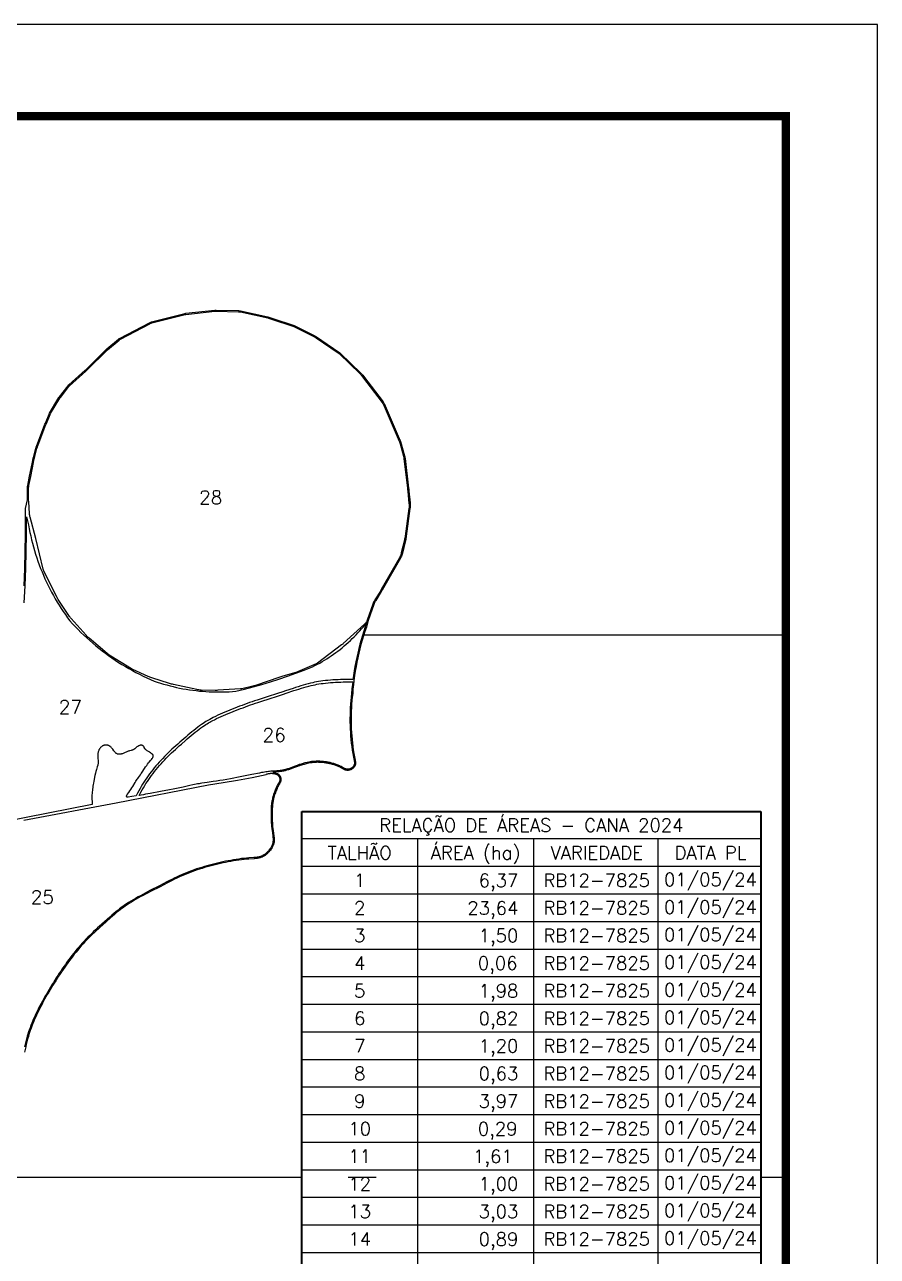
# Model space of a CAD drawing. Header units: metres. Extents: x 731436 to 734980, y 7842414 to 7847426.
# Drawn here: x 733408 to 734980, y 7845154 to 7847426 of the extents above; entities that cross this region are included whole.
import ezdxf
from ezdxf.enums import TextEntityAlignment as Align

# ---------------------------------------------------------------- set-up
doc = ezdxf.new("R2010")
doc.units = ezdxf.units.M
doc.header["$LTSCALE"] = 0.6
doc.linetypes.add('LIN0', pattern=[0])
for name, color, linetype in [('0114001293', 1, 'Continuous'), ('0114001293025', 5, 'Continuous'), ('0114001293026', 5, 'Continuous'), ('0114001293027', 5, 'Continuous'), ('0114001293028', 5, 'Continuous'), ('MALHA', 8, 'Continuous'), ('MARGEM', 5, 'Continuous'), ('QUADRO_DE_AREAS_CANA_2024', 7, 'Continuous'), ('TEXTO', 7, 'Continuous')]:
    doc.layers.add(name, color=color, linetype=linetype)
doc.styles.add('Simplex', font='simplex.shx')

msp = doc.modelspace()

# ---------------------------------------------------------------- linework, layer by layer
at = {"layer": '0114001293'}
msp.add_lwpolyline([(733406.8, 7846390.9), (733408.1, 7846422.6), (733408.9, 7846454.3), (733409.4, 7846486.1), (733409.3, 7846533.5), (733413.3, 7846549.2), (733413.3, 7846551.2), (733413.2, 7846553.2), (733413.1, 7846568.6), (733413.2, 7846570.5), (733413.2, 7846572.4), (733413.5, 7846574.3), (733413.8, 7846575.9), (733417.1, 7846592.7, -0.000018), (733417.1, 7846592.7), (733422.2, 7846618.7), (733423, 7846622.3), (733423.6, 7846625.4), (733424, 7846626.9), (733424.7, 7846629.5), (733428.7, 7846644.7), (733429.1, 7846646), (733429.5, 7846647.2), (733429.9, 7846648.5), (733430.4, 7846649.8), (733445.4, 7846689.1), (733446.2, 7846690.9), (733453, 7846707.5), (733454, 7846709.4), (733471.3, 7846737.8), (733472.5, 7846739.5), (733488, 7846759.7), (733489.4, 7846761.2), (733519.6, 7846788.4), (733520.6, 7846789.4), (733559.6, 7846827.6), (733580.9, 7846845.7), (733582.2, 7846846.7), (733583.9, 7846847.6), (733638, 7846876), (733639.5, 7846876.7), (733640.7, 7846877.2), (733642.1, 7846877.6), (733703.3, 7846893.1), (733705.1, 7846893.4), (733758.7, 7846899.2), (733760.9, 7846899.3), (733802.3, 7846898.4), (733804.4, 7846898.2), (733806.1, 7846898), (733856.6, 7846886.7), (733858.3, 7846886.3), (733860, 7846885.9), (733861.7, 7846885.3), (733863.5, 7846884.7), (733904.8, 7846871), (733906.3, 7846870.4), (733907.7, 7846869.9), (733908.9, 7846869.3), (733941.8, 7846852.6), (733943.3, 7846851.8), (733944.8, 7846850.9), (733946.4, 7846849.9), (733987.3, 7846822), (733988.6, 7846821), (733989.7, 7846820), (734027.8, 7846783), (734029, 7846781.7), (734030.2, 7846780.4), (734031.4, 7846779), (734032.5, 7846777.4), (734068.8, 7846729.8), (734069.9, 7846728.3), (734070.8, 7846727), (734071.6, 7846725.7), (734072.2, 7846724.3), (734073, 7846722.6), (734098.6, 7846662.5), (734099.4, 7846660.6), (734100.2, 7846658.7), (734100.8, 7846656.8), (734101.4, 7846654.9), (734102, 7846652.9), (734108.4, 7846630.3), (734108.8, 7846628.8), (734109.1, 7846627.2), (734109.4, 7846625.7), (734116, 7846571), (734116.2, 7846569), (734116.6, 7846565.1), (734118.6, 7846543.5), (734118.8, 7846541.5), (734118.9, 7846539.5), (734118.8, 7846537.4), (734118.6, 7846535.3), (734118.4, 7846533.3), (734111.6, 7846482.2), (734111.3, 7846480.2), (734111, 7846478.2), (734110.6, 7846476.2), (734110.2, 7846474.3), (734104.5, 7846451.2), (734104, 7846449.2), (734103.4, 7846447.2), (734102.6, 7846445.2), (734101.6, 7846443.4), (734100.7, 7846441.6), (734067.3, 7846382.9), (734066.5, 7846381.4), (734065.6, 7846380), (734055.6, 7846363.8), (734054.6, 7846362.3), (734053.9, 7846360.9), (734053.2, 7846359.6), (734052.6, 7846358.1), (734051.9, 7846356.3), (734041.3, 7846326.5), (734038, 7846314.5), (734035.3, 7846306.6), (734032.8, 7846298.6), (734030.4, 7846290.6), (734028.1, 7846282.5), (734026, 7846274.4), (734024.1, 7846266.3), (734022.2, 7846258.1), (734020.6, 7846249.9), (734019, 7846241.7), (734017.6, 7846233.5), (734016.4, 7846225.2), (734015.1, 7846215.3), (734014.3, 7846208.6), (734013.4, 7846200.3), (734012.8, 7846191.9), (734012, 7846185.4), (734011.3, 7846178.9), (734010.8, 7846172.4), (734010.4, 7846165.9), (734010.1, 7846159.4), (734009.9, 7846152.9), (734009.8, 7846146.4), (734009.8, 7846139.9), (734009.9, 7846133.4), (734010.2, 7846126.9), (734010.5, 7846120.4), (734011, 7846113.9), (734011.6, 7846107.4), (734012.3, 7846101), (734013.1, 7846094.5), (734014, 7846088.1), (734015, 7846081.6), (734016.2, 7846075.2), (734017.4, 7846068.9), (734017.7, 7846067.5), (734017.9, 7846066.5), (734018.1, 7846065.7), (734018.1, 7846065.1), (734018.2, 7846064.4), (734018.2, 7846063.7), (734018.1, 7846062.9), (734018, 7846062), (734017.8, 7846061.2), (734017.6, 7846060.3), (734017.3, 7846059.5), (734016.9, 7846058.7), (734016.5, 7846057.9), (734016, 7846057.1), (734015.5, 7846056.3), (734014.9, 7846055.6), (734014.3, 7846054.9), (734013.5, 7846054.2), (734012.8, 7846053.6), (734012.1, 7846053.1), (734011.3, 7846052.6), (734010.5, 7846052.1), (734009.8, 7846051.7), (734009.2, 7846051.5), (734008.5, 7846051.2), (734007.9, 7846051), (734007.2, 7846050.8), (734006.5, 7846050.6), (734005.9, 7846050.5), (734005.2, 7846050.4), (734004.6, 7846050.3), (734003.9, 7846050.3), (734003.2, 7846050.3), (734002.6, 7846050.3), (734001.9, 7846050.4), (734001.2, 7846050.4), (734000.6, 7846050.6), (734000.1, 7846050.7), (733999.3, 7846050.9), (733998.6, 7846051.2), (733997.8, 7846051.5), (733996.9, 7846052), (733995.9, 7846052.5), (733994.4, 7846053.3), (733990.4, 7846055.6), (733989.7, 7846055.9), (733988.2, 7846056.6), (733986.6, 7846057.3), (733985.1, 7846057.9), (733983.5, 7846058.6), (733981.9, 7846059.2), (733980.4, 7846059.7), (733978.8, 7846060.3), (733977.2, 7846060.8), (733975.6, 7846061.2), (733974, 7846061.7), (733972.3, 7846062.1), (733970.7, 7846062.5), (733969.1, 7846062.9), (733967.4, 7846063.2), (733965.8, 7846063.5), (733964.1, 7846063.8), (733962.4, 7846064.1), (733960.8, 7846064.3), (733959.1, 7846064.5), (733957.4, 7846064.7), (733955.8, 7846064.8), (733954.1, 7846064.9), (733952.4, 7846065), (733950.7, 7846065), (733949.1, 7846065.1), (733947.4, 7846065.1), (733945.7, 7846065), (733944, 7846064.9), (733942.4, 7846064.9), (733940.7, 7846064.7), (733939, 7846064.6), (733937.3, 7846064.4), (733935, 7846064.1), (733929.2, 7846062.8), (733925.3, 7846061.9), (733923.4, 7846061.4), (733921.9, 7846061.1), (733920, 7846060.5), (733918.6, 7846060.1), (733916.3, 7846059.4), (733914.9, 7846058.9), (733913.5, 7846058.4), (733911.2, 7846057.5), (733905.5, 7846055.3), (733902.7, 7846054.2), (733899.3, 7846053), (733896.4, 7846052), (733894.5, 7846051.4), (733893, 7846051), (733891, 7846050.4), (733889.5, 7846050), (733888.1, 7846049.6), (733886.6, 7846049.2), (733885.1, 7846048.9), (733883.5, 7846048.6), (733881.5, 7846048.2), (733879.5, 7846047.9), (733877.5, 7846047.7), (733875.4, 7846047.4), (733873.4, 7846047.3), (733871.4, 7846047.1), (733865.8, 7846046.7), (733867.1, 7846046.6), (733868, 7846046.4), (733868.8, 7846046.2), (733869.7, 7846046), (733870.5, 7846045.8), (733871.8, 7846045.3), (733873.1, 7846044.8), (733874.1, 7846044.3), (733875, 7846043.8), (733875.6, 7846043.4), (733876.1, 7846043), (733876.6, 7846042.5), (733877, 7846042.1), (733877.5, 7846041.6), (733877.9, 7846041.1), (733878.3, 7846040.6), (733878.6, 7846040.1), (733878.9, 7846039.5), (733879.2, 7846038.9), (733879.5, 7846038.4), (733879.8, 7846037.8), (733880, 7846037.1), (733880.1, 7846036.5), (733880.3, 7846035.9), (733880.4, 7846035.3), (733880.5, 7846034.6), (733880.5, 7846033.8), (733880.5, 7846033.1), (733880.5, 7846032.5), (733880.4, 7846031.8), (733880.3, 7846031.2), (733880.2, 7846030.6), (733880, 7846030), (733879.8, 7846029.3), (733879.6, 7846028.8), (733879.4, 7846028.4), (733878.4, 7846026.5), (733877.4, 7846024.7), (733876.3, 7846022.7), (733875.4, 7846020.8), (733874.5, 7846019), (733873.6, 7846017), (733872.7, 7846015), (733871.8, 7846013), (733871.1, 7846011.1), (733870.3, 7846009.1), (733869.5, 7846007), (733868.8, 7846005), (733868.2, 7846002.9), (733867, 7845998.6), (733866.7, 7845997.1), (733866.1, 7845994.7), (733866.1, 7845994.3), (733865.5, 7845991.2), (733865.3, 7845990), (733865, 7845987.5), (733864.8, 7845984.7), (733864.8, 7845983.7), (733864.6, 7845978.7), (733864.5, 7845973.8), (733864.4, 7845968.8), (733864.4, 7845963.8), (733864.4, 7845961.4), (733864.6, 7845956.8), (733864.7, 7845954.4), (733865, 7845949.9), (733865.2, 7845947.5), (733865.7, 7845942.6), (733866.1, 7845939.6), (733866.7, 7845934.7), (733867.5, 7845929.8), (733867.7, 7845928.3), (733867.9, 7845926.7), (733868, 7845925.7), (733868, 7845924.7), (733868.1, 7845923.6), (733868.1, 7845922), (733868.1, 7845920.5), (733868.1, 7845919.9), (733867.9, 7845918.3), (733867.8, 7845917.2), (733867.6, 7845916.2), (733867.3, 7845915.1), (733867, 7845914.1), (733866.7, 7845913), (733866.3, 7845912), (733865.9, 7845911), (733865.2, 7845909.6), (733865, 7845909.1), (733864.2, 7845907.7), (733863.4, 7845906.3), (733862.6, 7845905), (733861.3, 7845903.3), (733860.1, 7845901.7), (733859.1, 7845900.5), (733858.7, 7845900.1), (733857.3, 7845898.6), (733856.1, 7845897.5), (733855, 7845896.4), (733853.8, 7845895.4), (733852.5, 7845894.4), (733851.3, 7845893.5), (733850.4, 7845892.9), (733849, 7845892.1), (733847.6, 7845891.3), (733847.1, 7845891.1), (733845.7, 7845890.4), (733844.7, 7845890), (733843.7, 7845889.6), (733842.2, 7845889.1), (733841.1, 7845888.8), (733839.6, 7845888.5), (733837.6, 7845888.1), (733837, 7845888), (733834.5, 7845887.6), (733831.9, 7845887.4), (733830.9, 7845887.3), (733821.3, 7845886.7), (733817.4, 7845886.4), (733813, 7845886), (733808, 7845885.4), (733803.1, 7845884.8), (733798.2, 7845884), (733793.3, 7845883.2), (733788.4, 7845882.4), (733783.5, 7845881.5), (733778.6, 7845880.5), (733773.8, 7845879.5), (733768.9, 7845878.5), (733764, 7845877.3), (733759.2, 7845876.2), (733754.3, 7845875), (733749.5, 7845873.7), (733744.7, 7845872.4), (733739.9, 7845871), (733735.2, 7845869.5), (733730.5, 7845868), (733725.8, 7845866.5), (733721, 7845864.8), (733716.3, 7845863.1), (733711.8, 7845861.4), (733707.1, 7845859.6), (733702.5, 7845857.7), (733698, 7845855.7), (733693.4, 7845853.7), (733688.9, 7845851.6), (733684.4, 7845849.4), (733680, 7845847.2), (733676.1, 7845845.2), (733671.1, 7845842.6), (733657.8, 7845835.7), (733639.9, 7845826.6), (733635.5, 7845824.3), (733631.1, 7845822), (733626.7, 7845819.7), (733622.3, 7845817.3), (733618, 7845814.9), (733613.6, 7845812.5), (733609.3, 7845810), (733605.1, 7845807.4), (733600.8, 7845804.8), (733597.1, 7845802.4), (733593.4, 7845799.9), (733590.2, 7845797.6), (733587.4, 7845795.6), (733584.2, 7845793.2), (733581.5, 7845791), (733577.6, 7845787.9), (733573.8, 7845784.7), (733570, 7845781.4), (733566.3, 7845778.1), (733551.4, 7845764.8), (733547.6, 7845761.5), (733543.9, 7845758.1), (733540.2, 7845754.8), (733536.6, 7845751.4), (733533, 7845747.9), (733529.4, 7845744.5), (733525.9, 7845740.9), (733522.5, 7845737.4), (733519.1, 7845733.8), (733515.7, 7845730.1), (733512.4, 7845726.4), (733509.1, 7845722.7), (733505.9, 7845718.9), (733502.8, 7845715.1), (733499.6, 7845711.2), (733496.6, 7845707.3), (733493.5, 7845703.3), (733490.6, 7845699.3), (733487.6, 7845695.3), (733484.7, 7845691.2), (733481.8, 7845687.1), (733479, 7845683), (733476.2, 7845678.9), (733473.4, 7845674.8), (733470.7, 7845670.6), (733468, 7845666.4), (733465.3, 7845662.2), (733462.6, 7845658), (733460, 7845653.8), (733457.4, 7845649.5), (733454.8, 7845645.3), (733452.3, 7845641), (733449.7, 7845636.7), (733447.3, 7845632.4), (733444.8, 7845628), (733442.4, 7845623.7), (733440.1, 7845619.3), (733437.7, 7845614.9), (733435.5, 7845610.4), (733433.3, 7845606), (733431.1, 7845601.5), (733429, 7845597), (733426.9, 7845592.5), (733424.9, 7845587.9), (733423, 7845583.3), (733421.2, 7845578.7), (733419.8, 7845574.9), (733418.2, 7845570.3), (733417.1, 7845567), (733415.8, 7845562.8), (733414.8, 7845559.5), (733413.4, 7845554.6), (733412.2, 7845549.8), (733411, 7845545), (733409.9, 7845540.1), (733408.8, 7845535.3), (733407.8, 7845530.4)], format="xyb", dxfattribs=at)
at = {"layer": '0114001293025'}
msp.add_lwpolyline([(733406.4, 7845958.6), (733577, 7845990.1), (733747.1, 7846023.4), (733774, 7846027.7), (733800.7, 7846032.3), (733827.2, 7846037.4), (733853.4, 7846042.9), (733854.1, 7846043.2), (733855.2, 7846043.6), (733856.3, 7846043.9), (733857.5, 7846044.2), (733858.7, 7846044.5), (733859.5, 7846044.6), (733860.7, 7846044.8), (733861.5, 7846044.9), (733862.3, 7846044.9), (733863.2, 7846044.9), (733864, 7846044.9), (733864.8, 7846044.8), (733865.6, 7846044.8), (733866.8, 7846044.6), (733867.6, 7846044.4), (733868.4, 7846044.3), (733869.2, 7846044.1), (733869.9, 7846043.9), (733871.1, 7846043.5), (733872.3, 7846043), (733873.1, 7846042.6), (733873.9, 7846042.1), (733874.4, 7846041.8), (733874.8, 7846041.4), (733875.2, 7846041.1), (733875.6, 7846040.7), (733876, 7846040.3), (733876.3, 7846039.9), (733876.6, 7846039.4), (733876.9, 7846039), (733877.2, 7846038.5), (733877.5, 7846038.1), (733877.7, 7846037.6), (733877.9, 7846037.1), (733878.1, 7846036.6), (733878.2, 7846036), (733878.3, 7846035.5), (733878.4, 7846035), (733878.5, 7846034.5), (733878.5, 7846033.7), (733878.5, 7846033.2), (733878.5, 7846032.6), (733878.4, 7846032.1), (733878.4, 7846031.6), (733878.2, 7846031), (733878.1, 7846030.5), (733877.9, 7846030), (733877.8, 7846029.6), (733877.6, 7846029.3), (733876.6, 7846027.5), (733875.6, 7846025.7), (733874.5, 7846023.7), (733873.6, 7846021.7), (733872.6, 7846019.8), (733871.7, 7846017.8), (733870.8, 7846015.8), (733870, 7846013.8), (733869.2, 7846011.8), (733868.4, 7846009.8), (733867.7, 7846007.6), (733866.9, 7846005.6), (733866.3, 7846003.4), (733865.1, 7845999.1), (733864.7, 7845997.6), (733864.2, 7845995.1), (733863.9, 7845993.5), (733863.9, 7845993.5), (733863.9, 7845993.5), (733863.7, 7845992.7), (733863.3, 7845990.3), (733863.1, 7845987.7), (733862.8, 7845984.8), (733862.8, 7845983.7), (733862.6, 7845978.8), (733862.5, 7845973.8), (733862.4, 7845968.8), (733862.4, 7845963.8), (733862.4, 7845961.3), (733862.6, 7845956.7), (733862.7, 7845954.3), (733863, 7845949.8), (733863.2, 7845947.3), (733863.7, 7845942.4), (733864.1, 7845939.3), (733864.8, 7845934.4), (733865.5, 7845929.5), (733865.7, 7845928), (733865.9, 7845926.5), (733866, 7845925.5), (733866, 7845924.5), (733866.1, 7845923.5), (733866.1, 7845922), (733866.1, 7845920.5), (733866.1, 7845920), (733865.9, 7845918.5), (733865.8, 7845917.6), (733865.6, 7845916.6), (733865.4, 7845915.6), (733865.1, 7845914.6), (733864.8, 7845913.7), (733864.5, 7845912.7), (733864.1, 7845911.8), (733863.4, 7845910.5), (733863.2, 7845910), (733862.5, 7845908.7), (733861.7, 7845907.4), (733860.9, 7845906.2), (733859.7, 7845904.5), (733858.5, 7845903), (733857.5, 7845901.8), (733857.2, 7845901.4), (733855.8, 7845900), (733854.8, 7845898.9), (733853.7, 7845897.9), (733852.5, 7845896.9), (733851.3, 7845896), (733850.1, 7845895.2), (733849.3, 7845894.6), (733848, 7845893.8), (733846.7, 7845893.1), (733846.3, 7845892.9), (733844.9, 7845892.2), (733844, 7845891.8), (733843, 7845891.5), (733841.6, 7845891), (733840.6, 7845890.8), (733839.2, 7845890.4), (733837.2, 7845890), (733836.7, 7845889.9), (733834.2, 7845889.6), (733831.8, 7845889.4), (733830.8, 7845889.3), (733821.2, 7845888.7), (733817.2, 7845888.4), (733812.8, 7845888), (733807.8, 7845887.4), (733802.8, 7845886.7), (733797.9, 7845886), (733793, 7845885.2), (733788.1, 7845884.3), (733783.1, 7845883.4), (733778.2, 7845882.5), (733773.3, 7845881.5), (733768.5, 7845880.4), (733763.5, 7845879.3), (733758.7, 7845878.1), (733753.8, 7845876.9), (733749, 7845875.6), (733744.2, 7845874.3), (733739.4, 7845872.9), (733734.6, 7845871.4), (733729.9, 7845869.9), (733725.1, 7845868.4), (733720.3, 7845866.7), (733715.6, 7845865), (733711, 7845863.3), (733706.4, 7845861.4), (733701.8, 7845859.5), (733697.2, 7845857.5), (733692.6, 7845855.5), (733688.1, 7845853.4), (733683.6, 7845851.2), (733679.1, 7845848.9), (733675.2, 7845847), (733670.2, 7845844.4), (733656.8, 7845837.5), (733639, 7845828.4), (733634.6, 7845826.1), (733630.2, 7845823.8), (733625.7, 7845821.4), (733621.3, 7845819.1), (733617, 7845816.7), (733612.6, 7845814.2), (733608.3, 7845811.7), (733604, 7845809.1), (733599.7, 7845806.4), (733596, 7845804), (733592.3, 7845801.5), (733589, 7845799.2), (733586.2, 7845797.2), (733583, 7845794.8), (733580.2, 7845792.6), (733576.4, 7845789.4), (733572.5, 7845786.2), (733568.7, 7845782.9), (733565, 7845779.6), (733550, 7845766.3), (733546.3, 7845763), (733542.6, 7845759.6), (733538.9, 7845756.2), (733535.2, 7845752.8), (733531.6, 7845749.4), (733528, 7845745.9), (733524.5, 7845742.3), (733521.1, 7845738.8), (733517.6, 7845735.2), (733514.2, 7845731.5), (733510.9, 7845727.8), (733507.6, 7845724), (733504.4, 7845720.2), (733501.2, 7845716.3), (733498.1, 7845712.4), (733495, 7845708.5), (733491.9, 7845704.5), (733489, 7845700.5), (733486, 7845696.5), (733483.1, 7845692.4), (733480.2, 7845688.3), (733477.4, 7845684.2), (733474.6, 7845680.1), (733471.8, 7845675.9), (733469, 7845671.7), (733466.3, 7845667.5), (733463.6, 7845663.3), (733460.9, 7845659.1), (733458.3, 7845654.8), (733455.7, 7845650.6), (733453.1, 7845646.3), (733450.5, 7845642), (733448, 7845637.7), (733445.5, 7845633.4), (733443.1, 7845629), (733440.7, 7845624.6), (733438.3, 7845620.2), (733436, 7845615.8), (733433.7, 7845611.4), (733431.5, 7845606.9), (733429.3, 7845602.3), (733427.2, 7845597.9), (733425.1, 7845593.3), (733423.1, 7845588.6), (733421.2, 7845584), (733419.4, 7845579.4), (733417.9, 7845575.6), (733416.3, 7845571), (733415.2, 7845567.7), (733413.8, 7845563.4), (733412.9, 7845560), (733411.5, 7845555.1), (733410.3, 7845550.3), (733409.1, 7845545.4), (733408, 7845540.6)], dxfattribs=at)
at = {"layer": '0114001293026'}
msp.add_lwpolyline([(734012.8, 7846213.3), (734012.3, 7846208.8), (734011.5, 7846200.4), (734010.8, 7846192.1), (734010, 7846185.6), (734009.3, 7846179.1), (734008.8, 7846172.5), (734008.4, 7846166), (734008.1, 7846159.5), (734007.9, 7846153), (734007.8, 7846146.4), (734007.8, 7846139.9), (734007.9, 7846133.3), (734008.2, 7846126.8), (734008.5, 7846120.3), (734009, 7846113.7), (734009.6, 7846107.2), (734010.3, 7846100.7), (734011.1, 7846094.2), (734012, 7846087.8), (734013.1, 7846081.3), (734014.2, 7846074.9), (734015.5, 7846068.4), (734015.8, 7846067.1), (734016, 7846066.1), (734016.1, 7846065.5), (734016.1, 7846064.9), (734016.2, 7846064.3), (734016.2, 7846063.8), (734016.1, 7846063.1), (734016, 7846062.3), (734015.9, 7846061.7), (734015.7, 7846060.9), (734015.5, 7846060.3), (734015.1, 7846059.6), (734014.8, 7846058.9), (734014.3, 7846058.2), (734013.9, 7846057.5), (734013.4, 7846056.9), (734012.9, 7846056.3), (734012.2, 7846055.7), (734011.6, 7846055.2), (734011, 7846054.7), (734010.3, 7846054.3), (734009.5, 7846053.9), (734008.9, 7846053.5), (734008.4, 7846053.3), (734007.9, 7846053.1), (734007.3, 7846052.9), (734006.6, 7846052.7), (734006.1, 7846052.6), (734005.5, 7846052.5), (734005, 7846052.4), (734004.4, 7846052.3), (734003.8, 7846052.3), (734003.3, 7846052.3), (734002.7, 7846052.3), (734002.1, 7846052.3), (734001.6, 7846052.4), (734001, 7846052.5), (734000.6, 7846052.6), (733999.9, 7846052.8), (733999.3, 7846053), (733998.6, 7846053.4), (733997.8, 7846053.7), (733996.9, 7846054.2), (733995.4, 7846055), (733991.3, 7846057.4), (733990.5, 7846057.7), (733989, 7846058.4), (733987.4, 7846059.1), (733985.8, 7846059.8), (733984.2, 7846060.4), (733982.6, 7846061), (733981, 7846061.6), (733979.4, 7846062.2), (733977.8, 7846062.7), (733976.1, 7846063.2), (733974.5, 7846063.6), (733972.8, 7846064.1), (733971.2, 7846064.5), (733969.5, 7846064.8), (733967.8, 7846065.2), (733966.1, 7846065.5), (733964.4, 7846065.8), (733962.7, 7846066.1), (733961, 7846066.3), (733959.3, 7846066.5), (733957.6, 7846066.7), (733955.9, 7846066.8), (733954.2, 7846066.9), (733952.5, 7846067), (733950.8, 7846067), (733949.1, 7846067.1), (733947.4, 7846067.1), (733945.6, 7846067), (733943.9, 7846066.9), (733942.2, 7846066.8), (733940.5, 7846066.7), (733938.8, 7846066.6), (733937.1, 7846066.4), (733934.6, 7846066), (733928.7, 7846064.8), (733924.8, 7846063.9), (733922.9, 7846063.4), (733921.4, 7846063), (733919.5, 7846062.5), (733918, 7846062), (733915.6, 7846061.3), (733914.2, 7846060.8), (733912.8, 7846060.3), (733910.4, 7846059.4), (733904.8, 7846057.2), (733902, 7846056.1), (733898.7, 7846054.9), (733895.8, 7846053.9), (733893.9, 7846053.3), (733892.4, 7846052.9), (733890.5, 7846052.3), (733889, 7846051.9), (733887.6, 7846051.5), (733886.1, 7846051.2), (733884.6, 7846050.9), (733883.2, 7846050.6), (733881.2, 7846050.2), (733879.2, 7846049.9), (733877.2, 7846049.7), (733875.2, 7846049.4), (733873.2, 7846049.3), (733871.2, 7846049.1), (733862.2, 7846048.5), (733859.7, 7846048.3), (733857.7, 7846048.1), (733855.2, 7846047.8), (733852.7, 7846047.4), (733850.2, 7846047), (733847.7, 7846046.6), (733844.8, 7846046.1), (733841.3, 7846045.4), (733827, 7846042.6), (733805.3, 7846038.4), (733787.5, 7846034.9), (733780.6, 7846033.6), (733774.2, 7846032.4), (733767.8, 7846031.3), (733761.8, 7846030.4), (733755.8, 7846029.5), (733744.4, 7846028), (733739.4, 7846027.3), (733734.4, 7846026.6), (733731.9, 7846026.1), (733729.5, 7846025.7), (733727, 7846025.2), (733724.1, 7846024.6), (733721.1, 7846024), (733718.2, 7846023.4), (733712.8, 7846022.2), (733700, 7846019.2), (733694.1, 7846017.9), (733688.2, 7846016.7), (733681.8, 7846015.5), (733674.9, 7846014.2), (733658.6, 7846011.2), (733639.3, 7846007.6), (733634.9, 7846006.8), (733630.9, 7846006.1), (733626.9, 7846005.4), (733623, 7846004.8), (733619.1, 7846004.2), (733620.2, 7846006.2), (733622.4, 7846010.3), (733624.6, 7846014.3), (733626.9, 7846018.3), (733629.3, 7846022.2), (733631.7, 7846026.1), (733634.2, 7846029.9), (733636.7, 7846033.7), (733639.3, 7846037.4), (733642, 7846041.1), (733644.8, 7846044.8), (733647.6, 7846048.4), (733650.5, 7846052), (733653.5, 7846055.5), (733656.5, 7846059), (733659.5, 7846062.5), (733662.7, 7846065.9), (733665.8, 7846069.3), (733669.1, 7846072.7), (733672.3, 7846076), (733675.7, 7846079.3), (733679, 7846082.5), (733682.5, 7846085.8), (733686, 7846089), (733689.6, 7846092.3), (733693.2, 7846095.5), (733696.9, 7846098.7), (733704.3, 7846105.2), (733707.9, 7846108.4), (733711.6, 7846111.6), (733715.2, 7846114.6), (733718.9, 7846117.7), (733722.5, 7846120.6), (733726.2, 7846123.5), (733729.9, 7846126.3), (733733.1, 7846128.7), (733736.4, 7846131), (733739.4, 7846133), (733741.9, 7846134.7), (733744.5, 7846136.3), (733746.7, 7846137.7), (733749.3, 7846139.2), (733751.5, 7846140.4), (733754.7, 7846142.1), (733757.8, 7846143.7), (733761.9, 7846145.7), (733766.1, 7846147.7), (733770.3, 7846149.6), (733774.7, 7846151.5), (733779.1, 7846153.4), (733783.5, 7846155.3), (733788, 7846157.1), (733792.5, 7846159), (733797, 7846160.7), (733801.5, 7846162.5), (733806, 7846164.2), (733810.6, 7846165.9), (733815.1, 7846167.6), (733819.7, 7846169.3), (733824.3, 7846170.9), (733828.9, 7846172.5), (733833.5, 7846174.1), (733838.1, 7846175.7), (733847.4, 7846178.8), (733856.8, 7846181.8), (733875.8, 7846187.9), (733885.4, 7846191), (733890.2, 7846192.6), (733904.5, 7846197.3), (733909.1, 7846198.8), (733913.7, 7846200.3), (733918.3, 7846201.7), (733922.8, 7846203), (733927.3, 7846204.3), (733931.7, 7846205.5), (733936.1, 7846206.7), (733940.1, 7846207.6), (733943.5, 7846208.3), (733947, 7846209), (733950.5, 7846209.6), (733954.5, 7846210.3), (733958.5, 7846210.8), (733963, 7846211.4), (733967.5, 7846211.8), (733972.1, 7846212.2), (733976.7, 7846212.6), (733981.4, 7846212.8), (733986, 7846213), (733990.7, 7846213.2), (733995.5, 7846213.3), (734000.3, 7846213.3), (734005.1, 7846213.3), (734012.8, 7846213.3)], close=True, dxfattribs=at)
at = {"layer": '0114001293027'}
msp.add_lwpolyline([(733407, 7846359.1), (733408.8, 7846390.8), (733410.1, 7846422.6), (733410.9, 7846454.3), (733411.4, 7846486.1), (733411.3, 7846517.8), (733415.2, 7846503), (733416.4, 7846496.1), (733417.8, 7846489.3), (733419.2, 7846482.6), (733420.8, 7846475.8), (733422.5, 7846469.1), (733424.3, 7846462.4), (733426.2, 7846455.7), (733428.2, 7846449.1), (733430.3, 7846442.5), (733432.6, 7846435.9), (733434.9, 7846429.4), (733437.4, 7846422.9), (733440, 7846416.5), (733442.7, 7846410.1), (733445.5, 7846403.7), (733448.4, 7846397.4), (733451.4, 7846391.2), (733454.5, 7846385), (733457.7, 7846378.9), (733461.1, 7846372.8), (733464.5, 7846366.8), (733468, 7846360.8), (733471.7, 7846354.9), (733475.4, 7846349), (733479.2, 7846343.3), (733483.2, 7846337.5), (733487.2, 7846331.9), (733491.3, 7846326.3), (733496.3, 7846320.8), (733501.4, 7846315.4), (733506.5, 7846310.1), (733511.7, 7846304.8), (733517.1, 7846299.7), (733522.5, 7846294.6), (733528, 7846289.7), (733533.6, 7846284.8), (733539.3, 7846280), (733545, 7846275.4), (733550.9, 7846270.8), (733556.8, 7846266.3), (733562.8, 7846261.9), (733568.8, 7846257.7), (733575, 7846253.5), (733581.2, 7846249.5), (733587.4, 7846245.5), (733593.8, 7846241.7), (733600.2, 7846238), (733606.7, 7846234.4), (733613.2, 7846230.9), (733619.8, 7846227.5), (733626.5, 7846224.2), (733633.2, 7846221.1), (733639.9, 7846218), (733646.7, 7846215.1), (733652.5, 7846213.1), (733658.3, 7846211.3), (733664.2, 7846209.5), (733670.1, 7846207.8), (733676, 7846206.2), (733681.9, 7846204.8), (733687.9, 7846203.4), (733693.8, 7846202.1), (733699.8, 7846200.9), (733705.8, 7846199.9), (733711.9, 7846198.9), (733717.9, 7846198), (733724, 7846197.3), (733730.1, 7846196.6), (733736.2, 7846196.1), (733742.2, 7846195.6), (733748.4, 7846195.3), (733754.5, 7846195), (733760.6, 7846194.9), (733766.7, 7846194.9), (733772.8, 7846194.9), (733778.9, 7846195.1), (733785, 7846195.4), (733791.1, 7846195.8), (733797.2, 7846196.3), (733813.2, 7846200.2), (733829.2, 7846204.4), (733845.1, 7846208.9), (733861, 7846213.6), (733876.7, 7846218.6), (733892.4, 7846223.9), (733907.9, 7846229.4), (733923.4, 7846235.2), (733938.8, 7846241.2), (733943.3, 7846243.5), (733947.7, 7846245.9), (733952.1, 7846248.3), (733956.4, 7846250.8), (733960.7, 7846253.4), (733965, 7846256.1), (733969.2, 7846258.8), (733973.3, 7846261.6), (733977.4, 7846264.5), (733981.5, 7846267.4), (733985.5, 7846270.4), (733989.5, 7846273.5), (733993.4, 7846276.6), (733997.2, 7846279.8), (734001, 7846283.1), (734004.8, 7846286.4), (734008.5, 7846289.8), (734012.1, 7846293.3), (734015.6, 7846296.8), (734019.2, 7846300.4), (734022.6, 7846304), (734026, 7846307.7), (734029.3, 7846311.5), (734032.6, 7846315.3), (734035.8, 7846319.1), (734038.9, 7846323.1), (734036.1, 7846315.2), (734033.4, 7846307.2), (734030.9, 7846299.2), (734028.5, 7846291.1), (734026.2, 7846283), (734024.1, 7846274.9), (734022.1, 7846266.7), (734020.3, 7846258.5), (734018.6, 7846250.3), (734017.1, 7846242.1), (734015.6, 7846233.8), (734014.4, 7846225.5), (734013.3, 7846217.8), (734005.1, 7846217.8), (734000.2, 7846217.8), (733995.4, 7846217.8), (733990.6, 7846217.7), (733985.9, 7846217.5), (733981.1, 7846217.3), (733976.4, 7846217), (733971.8, 7846216.7), (733967.1, 7846216.3), (733962.5, 7846215.8), (733957.9, 7846215.3), (733953.8, 7846214.7), (733949.8, 7846214.1), (733946.2, 7846213.4), (733942.6, 7846212.7), (733939.1, 7846212), (733935.1, 7846211), (733930.6, 7846209.9), (733926.1, 7846208.7), (733921.5, 7846207.4), (733917, 7846206), (733912.4, 7846204.6), (733907.7, 7846203.1), (733903.1, 7846201.5), (733888.8, 7846196.8), (733884, 7846195.3), (733874.4, 7846192.2), (733855.4, 7846186.1), (733846, 7846183), (733836.7, 7846179.9), (733832, 7846178.4), (733827.4, 7846176.8), (733822.8, 7846175.2), (733818.2, 7846173.5), (733813.6, 7846171.8), (733809, 7846170.2), (733804.4, 7846168.4), (733799.9, 7846166.7), (733795.3, 7846164.9), (733790.8, 7846163.1), (733786.3, 7846161.3), (733781.8, 7846159.5), (733777.3, 7846157.6), (733772.9, 7846155.7), (733768.5, 7846153.7), (733764.2, 7846151.8), (733759.9, 7846149.8), (733755.8, 7846147.8), (733752.6, 7846146.1), (733749.4, 7846144.4), (733747.1, 7846143.1), (733744.4, 7846141.5), (733742.1, 7846140.2), (733739.5, 7846138.5), (733736.9, 7846136.8), (733733.9, 7846134.7), (733730.5, 7846132.3), (733727.2, 7846129.9), (733723.4, 7846127), (733719.7, 7846124.1), (733716, 7846121.1), (733712.4, 7846118.1), (733708.7, 7846115), (733705, 7846111.8), (733701.3, 7846108.6), (733693.9, 7846102.1), (733690.2, 7846098.9), (733686.6, 7846095.6), (733683, 7846092.3), (733679.4, 7846089.1), (733675.9, 7846085.8), (733672.5, 7846082.5), (733669.2, 7846079.2), (733665.8, 7846075.8), (733662.6, 7846072.4), (733659.4, 7846069), (733656.2, 7846065.5), (733653.1, 7846062), (733650, 7846058.4), (733647, 7846054.8), (733644.1, 7846051.2), (733641.2, 7846047.5), (733638.4, 7846043.8), (733635.7, 7846040), (733633, 7846036.2), (733630.4, 7846032.4), (733627.9, 7846028.5), (733625.4, 7846024.6), (733623, 7846020.6), (733620.7, 7846016.6), (733618.4, 7846012.5), (733616.2, 7846008.3), (733613.6, 7846003.3), (733613.6, 7846003.3), (733605.6, 7846002), (733598.7, 7846000.8), (733598.2, 7846000.8), (733597.7, 7846000.7), (733597.2, 7846000.8), (733596.7, 7846001), (733596.3, 7846001.3), (733596.1, 7846001.8), (733596, 7846002.3), (733596, 7846002.8), (733596, 7846003.3), (733596.2, 7846003.8), (733596.4, 7846004.3), (733596.6, 7846004.7), (733597.2, 7846005.5), (733599.9, 7846009.3), (733602, 7846012.4), (733603.9, 7846015.2), (733605.6, 7846017.9), (733607.2, 7846020.5), (733611.5, 7846027.8), (733612.9, 7846030.1), (733614.2, 7846032.1), (733615.3, 7846033.8), (733616.5, 7846035.4), (733617.7, 7846037.1), (733621.4, 7846042), (733622.5, 7846043.6), (733623.5, 7846045.1), (733624.8, 7846046.9), (733626, 7846048.8), (733631.1, 7846056.6), (733633.1, 7846059.5), (733634.8, 7846061.9), (733636.3, 7846063.9), (733637.7, 7846065.6), (733640.2, 7846068.5), (733641.3, 7846069.8), (733641.9, 7846070.6), (733642.9, 7846072), (733643.5, 7846072.8), (733644.1, 7846073.8), (733644.5, 7846074.4), (733644.8, 7846075.1), (733645, 7846075.7), (733645.1, 7846076.1), (733645.1, 7846076.6), (733645.1, 7846077), (733645.1, 7846077.3), (733645.1, 7846077.6), (733645, 7846078), (733644.9, 7846078.3), (733644.8, 7846078.6), (733644.6, 7846078.9), (733644.5, 7846079.1), (733644.3, 7846079.4), (733644.1, 7846079.6), (733643.8, 7846079.9), (733643.6, 7846080.2), (733643.3, 7846080.4), (733642.7, 7846080.8), (733641.6, 7846081.4), (733640.9, 7846081.9), (733640.1, 7846082.4), (733638.4, 7846083.7), (733637.5, 7846084.3), (733636.4, 7846085), (733634.1, 7846086.4), (733633.3, 7846086.9), (733632.4, 7846087.4), (733631.7, 7846088), (733631.4, 7846088.3), (733631, 7846088.7), (733630.7, 7846089.1), (733630.4, 7846089.6), (733630, 7846090.1), (733629.7, 7846090.7), (733628.6, 7846092.6), (733628.2, 7846093.3), (733627.7, 7846094), (733627.2, 7846094.7), (733626.8, 7846095), (733626.4, 7846095.4), (733626, 7846095.6), (733625.6, 7846095.9), (733625.2, 7846096.1), (733624.8, 7846096.3), (733624.4, 7846096.4), (733623.9, 7846096.6), (733623.3, 7846096.7), (733622.6, 7846096.7), (733621.9, 7846096.6), (733621.1, 7846096.5), (733620.4, 7846096.3), (733619.6, 7846096.1), (733618.8, 7846095.8), (733618, 7846095.4), (733617.3, 7846095), (733616.5, 7846094.6), (733615.8, 7846094), (733615, 7846093.5), (733614.3, 7846093), (733613.7, 7846092.5), (733611.1, 7846090.3), (733610.5, 7846089.8), (733609.9, 7846089.4), (733609.3, 7846089), (733608.8, 7846088.7), (733608.1, 7846088.4), (733607.4, 7846088.1), (733606.6, 7846087.8), (733605.7, 7846087.5), (733604.6, 7846087.2), (733601.1, 7846086.2), (733600, 7846085.8), (733598.9, 7846085.4), (733597.7, 7846084.9), (733596.5, 7846084.4), (733592.4, 7846082.5), (733591, 7846081.9), (733589.7, 7846081.4), (733588.4, 7846080.9), (733587.6, 7846080.7), (733586.8, 7846080.5), (733586, 7846080.3), (733585.2, 7846080.1), (733584.4, 7846080), (733583.8, 7846079.9), (733583.1, 7846079.9), (733582.4, 7846079.9), (733581.4, 7846079.9), (733580.6, 7846080), (733579.8, 7846080.2), (733579.1, 7846080.4), (733578.4, 7846080.7), (733577.7, 7846081.1), (733577, 7846081.6), (733576.2, 7846082.2), (733575.6, 7846082.8), (733574.9, 7846083.5), (733574.2, 7846084.2), (733573.6, 7846085), (733573, 7846085.6), (733572.4, 7846086.5), (733570.4, 7846089.2), (733569.7, 7846090.2), (733569, 7846091.1), (733568.2, 7846092.1), (733567.3, 7846093), (733566.5, 7846093.7), (733566, 7846094.1), (733565.6, 7846094.5), (733564.7, 7846095.1), (733564.2, 7846095.4), (733563.6, 7846095.7), (733563.1, 7846095.9), (733562.6, 7846096.2), (733562.1, 7846096.3), (733561.5, 7846096.5), (733560.9, 7846096.7), (733560.3, 7846096.8), (733559.7, 7846096.9), (733559.1, 7846097), (733558.5, 7846097), (733557.8, 7846097), (733557.2, 7846097), (733556.6, 7846097), (733555.9, 7846096.9), (733555.4, 7846096.8), (733554.9, 7846096.7), (733554.4, 7846096.6), (733553.8, 7846096.4), (733553.3, 7846096.2), (733552.8, 7846096), (733552.3, 7846095.8), (733551.9, 7846095.6), (733551.3, 7846095.3), (733550.9, 7846095), (733550.4, 7846094.6), (733550, 7846094.3), (733549.5, 7846093.9), (733548.7, 7846093.2), (733548.2, 7846092.8), (733547.8, 7846092.3), (733547.1, 7846091.4), (733546.7, 7846090.9), (733546.3, 7846090.3), (733545.7, 7846089.3), (733545.3, 7846088.7), (733545, 7846088.1), (733544.5, 7846086.8), (733544, 7846085.6), (733543.6, 7846084.3), (733543.3, 7846083), (733543.2, 7846082.3), (733543.1, 7846081.6), (733542.9, 7846080.2), (733542.8, 7846078.8), (733542.7, 7846077.3), (733542.8, 7846075.8), (733542.9, 7846074), (733543, 7846072.4), (733543.4, 7846068.4), (733543.5, 7846067.4), (733543.5, 7846066.5), (733543.6, 7846065.4), (733543.5, 7846064.4), (733543.4, 7846063.4), (733543.3, 7846062.3), (733543.2, 7846061.4), (733543, 7846060.5), (733542.7, 7846059.5), (733542.5, 7846058.4), (733541.9, 7846056.6), (733540.4, 7846051.6), (733540, 7846050), (733539.5, 7846048.2), (733538.7, 7846044.9), (733537.7, 7846040.7), (733535.6, 7846030.5), (733534.9, 7846026.9), (733534.4, 7846024.2), (733533.9, 7846021.4), (733533.5, 7846018.7), (733533.1, 7846015.9), (733532.8, 7846013.4), (733532.5, 7846010.6), (733532.3, 7846007.8), (733532.1, 7846005.3), (733532.1, 7846002.5), (733532.1, 7845999.7), (733532.1, 7845996.6), (733532.2, 7845993.5), (733532.4, 7845989.2), (733532.5, 7845987.4), (733329.1, 7845947.6)], dxfattribs=at)
at = {"layer": '0114001293028'}
msp.add_lwpolyline([(733419.1, 7846592.4), (733424.2, 7846618.3), (733424.9, 7846621.9), (733425.6, 7846625), (733425.9, 7846626.4), (733426.6, 7846629), (733430.7, 7846644.1), (733431, 7846645.4), (733431.4, 7846646.6), (733431.8, 7846647.9), (733432.3, 7846649.1), (733447.3, 7846688.3), (733448, 7846690.2), (733454.9, 7846706.7), (733455.8, 7846708.4), (733473, 7846736.7), (733474.1, 7846738.3), (733489.5, 7846758.4), (733490.8, 7846759.8), (733520.9, 7846786.9), (733522, 7846787.9), (733561, 7846826.1), (733582.1, 7846844.1), (733583.3, 7846845), (733584.8, 7846845.8), (733638.9, 7846874.2), (733640.3, 7846874.9), (733641.3, 7846875.3), (733642.6, 7846875.7), (733703.7, 7846891.2), (733705.3, 7846891.4), (733758.9, 7846897.2), (733760.9, 7846897.3), (733802.2, 7846896.4), (733804.2, 7846896.2), (733805.7, 7846896), (733856.2, 7846884.8), (733857.9, 7846884.4), (733859.4, 7846884), (733861.1, 7846883.4), (733862.9, 7846882.8), (733904.1, 7846869.1), (733905.6, 7846868.6), (733906.9, 7846868.1), (733908, 7846867.5), (733940.9, 7846850.8), (733942.3, 7846850.1), (733943.7, 7846849.2), (733945.3, 7846848.2), (733986.2, 7846820.3), (733987.3, 7846819.5), (733988.4, 7846818.5), (734026.4, 7846781.5), (734027.6, 7846780.3), (734028.7, 7846779.1), (734029.8, 7846777.8), (734031, 7846776.2), (734067.2, 7846728.6), (734068.3, 7846727.2), (734069.1, 7846725.9), (734069.8, 7846724.8), (734070.4, 7846723.5), (734071.1, 7846721.8), (734096.8, 7846661.7), (734097.6, 7846659.9), (734098.3, 7846658), (734098.9, 7846656.2), (734099.5, 7846654.3), (734100.1, 7846652.4), (734106.5, 7846629.8), (734106.9, 7846628.3), (734107.2, 7846626.9), (734107.4, 7846625.4), (734114, 7846570.7), (734114.2, 7846568.8), (734114.6, 7846564.9), (734116.6, 7846543.4), (734116.8, 7846541.4), (734116.9, 7846539.5), (734116.8, 7846537.5), (734116.7, 7846535.5), (734116.4, 7846533.6), (734109.6, 7846482.5), (734109.3, 7846480.5), (734109, 7846478.6), (734108.6, 7846476.6), (734108.2, 7846474.7), (734102.5, 7846451.7), (734102.1, 7846449.8), (734101.5, 7846447.9), (734100.8, 7846446.1), (734099.9, 7846444.3), (734098.9, 7846442.5), (734065.6, 7846383.9), (734064.8, 7846382.4), (734063.9, 7846381), (734053.9, 7846364.8), (734052.9, 7846363.3), (734052.1, 7846361.9), (734051.4, 7846360.5), (734050.7, 7846358.9), (734050, 7846357), (734039.5, 7846327.2), (734038.8, 7846325.5), (734038.1, 7846324), (734037.1, 7846322.7), (734035.9, 7846321.4), (734034.5, 7846320.1), (733995.5, 7846284.3), (733994.4, 7846283.3), (733993.4, 7846282.5), (733992.3, 7846281.7), (733948.1, 7846248), (733946.8, 7846247.2), (733945.3, 7846246.5), (733910.9, 7846232), (733909.6, 7846231.6), (733882.4, 7846223.4), (733880.5, 7846222.8), (733878.6, 7846222.2), (733833.8, 7846206.9), (733832.3, 7846206.4), (733830.8, 7846206), (733829, 7846205.5), (733808.4, 7846200.7), (733807.1, 7846200.5), (733805.8, 7846200.4), (733764.2, 7846198), (733762.6, 7846197.9), (733761, 7846197.9), (733759.2, 7846197.9), (733733.3, 7846198.4), (733731.4, 7846198.5), (733729.4, 7846198.6), (733727.4, 7846199), (733725.5, 7846199.3), (733682.5, 7846208.6), (733680.6, 7846209), (733678.6, 7846209.5), (733676.7, 7846210), (733674.8, 7846210.6), (733642.8, 7846220.7), (733640.9, 7846221.3), (733639.1, 7846222), (733637.3, 7846222.7), (733635.5, 7846223.5), (733607.4, 7846236.4), (733606.2, 7846237.1), (733604.9, 7846237.8), (733566.6, 7846261.1), (733564.9, 7846262.1), (733563.3, 7846263.2), (733561.7, 7846264.4), (733560.2, 7846265.7), (733526.9, 7846294), (733525.4, 7846295.3), (733524, 7846296.6), (733522.6, 7846298), (733521.3, 7846299.5), (733493.9, 7846330.3), (733492.8, 7846331.6), (733491.8, 7846332.9), (733490.8, 7846334.3), (733489.7, 7846335.9), (733470, 7846365.4), (733469.1, 7846366.7), (733468.4, 7846367.9), (733467.8, 7846369.1), (733444.1, 7846416.8), (733443.4, 7846418.3), (733442.9, 7846419.8), (733442.4, 7846421.6), (733428.4, 7846478.1), (733418, 7846517.2), (733417.6, 7846518.8), (733417.3, 7846520.4), (733417.1, 7846522.1), (733417, 7846524), (733415.6, 7846545.4), (733415.3, 7846549.3), (733415.3, 7846551.3), (733415.2, 7846553.2), (733415.1, 7846568.6), (733415.2, 7846570.4), (733415.2, 7846572.2), (733415.4, 7846574), (733415.7, 7846575.6), (733419.1, 7846592.4)], close=True, dxfattribs=at)
at = {"layer": 'MALHA'}
for points in [[(734033.2, 7846300), (734811.5, 7846300)], [(731605.2, 7845300), (733919.1, 7845300)], [(734004.4, 7845300), (734056.3, 7845300)], [(734765.4, 7845300), (734811.5, 7845300)]]:
    msp.add_lwpolyline(points, dxfattribs=at)
at = {"layer": 'MARGEM', "color": 174, "linetype": 'LIN0', "flags": 128}
msp.add_lwpolyline([(734980.2, 7842414), (734980.2, 7847425.9), (731436.5, 7847425.9), (731436.5, 7842414)], close=True, dxfattribs=at)
at = {"layer": 'MARGEM', "color": 174, "linetype": 'LIN0', "const_width": 15.3, "flags": 128}
msp.add_lwpolyline([(734811.5, 7842978.3), (734811.5, 7847257.1), (731605.2, 7847257.1), (731605.2, 7842978.3)], close=True, dxfattribs=at)
at = {"layer": 'QUADRO_DE_AREAS_CANA_2024', "color": 174, "linetype": 'ByBlock', "lineweight": 40}
for p, q in [((733919.1, 7844651.5), (733919.1, 7845974.6)), ((733919.1, 7845974.6), (734765.4, 7845974.6)), ((734765.4, 7845974.6), (734765.4, 7843888.1))]:
    msp.add_line(p, q, dxfattribs=at)
at = {"layer": 'QUADRO_DE_AREAS_CANA_2024', "linetype": 'Continuous'}
for p, q in [((734765.4, 7845923.7), (733919.1, 7845923.7)), ((734132.6, 7845923.7), (734132.6, 7843888.1)), ((734346, 7845923.7), (734346, 7843837.2)), ((734575.6, 7845923.7), (734575.6, 7843888.1)), ((734765.4, 7845872.8), (733919.1, 7845872.8)), ((734765.4, 7845821.9), (733919.1, 7845821.9)), ((734765.4, 7845771), (733919.1, 7845771)), ((734765.4, 7845720.1), (733919.1, 7845720.1)), ((734765.4, 7845669.2), (733919.1, 7845669.2)), ((734765.4, 7845618.4), (733919.1, 7845618.4)), ((734765.4, 7845567.5), (733919.1, 7845567.5)), ((734765.4, 7845516.6), (733919.1, 7845516.6)), ((734765.4, 7845465.7), (733919.1, 7845465.7)), ((734765.4, 7845414.8), (733919.1, 7845414.8)), ((734765.4, 7845363.9), (733919.1, 7845363.9)), ((734765.4, 7845313), (733919.1, 7845313)), ((734765.4, 7845262.1), (733919.1, 7845262.1)), ((734765.4, 7845211.2), (733919.1, 7845211.2)), ((734765.4, 7845160.3), (733919.1, 7845160.3))]:
    msp.add_line(p, q, dxfattribs=at)

# ---------------------------------------------------------------- texts
at = {"layer": 'QUADRO_DE_AREAS_CANA_2024', "linetype": 'Continuous', "style": 'Simplex'}
for s, height, p in [('RELAÇÃO DE ÁREAS - CANA 2024', 24.375, (734342.2, 7845949.1)), ('TALHÃO', 24.38, (734025.8, 7845898.2)), ('ÁREA (ha)', 24.38, (734239.3, 7845898.2)), ('VARIEDADE', 24.38, (734462.8, 7845898.2)), ('DATA PL', 24.38, (734672.5, 7845898.2)), ('1', 24.4, (734025.8, 7845847.4)), ('RB12-7825', 24.38, (734462.8, 7845847.4)), ('01/05/24', 24.38, (734672.5, 7845849)), ('2', 24.4, (734025.8, 7845796.5)), ('RB12-7825', 24.38, (734462.8, 7845796.5)), ('01/05/24', 24.38, (734672.5, 7845798.1)), ('3', 24.4, (734025.8, 7845745.6)), ('RB12-7825', 24.38, (734462.8, 7845745.6)), ('01/05/24', 24.38, (734672.5, 7845747.2)), ('01/05/24', 24.38, (734672.5, 7845696.3)), ('4', 24.4, (734025.8, 7845694.7)), ('RB12-7825', 24.38, (734462.8, 7845694.7)), ('5', 24.4, (734025.8, 7845643.8)), ('RB12-7825', 24.38, (734462.8, 7845643.8)), ('01/05/24', 24.38, (734672.5, 7845645.4)), ('6', 24.4, (734025.8, 7845592.9)), ('RB12-7825', 24.38, (734462.8, 7845592.9)), ('01/05/24', 24.38, (734672.5, 7845594.6)), ('7', 24.4, (734025.8, 7845542)), ('RB12-7825', 24.38, (734462.8, 7845542)), ('01/05/24', 24.38, (734672.5, 7845543.7)), ('01/05/24', 24.38, (734672.5, 7845492.8)), ('8', 24.4, (734025.8, 7845491.1)), ('RB12-7825', 24.38, (734462.8, 7845491.1)), ('9', 24.4, (734025.8, 7845440.2)), ('RB12-7825', 24.38, (734462.8, 7845440.2)), ('01/05/24', 24.38, (734672.5, 7845441.9)), ('10', 24.38, (734025.8, 7845389.3)), ('RB12-7825', 24.38, (734462.8, 7845389.3)), ('01/05/24', 24.38, (734672.5, 7845391)), ('11', 24.38, (734025.8, 7845338.5)), ('RB12-7825', 24.38, (734462.8, 7845338.5)), ('01/05/24', 24.38, (734672.5, 7845340.1)), ('01/05/24', 24.38, (734672.5, 7845289.2)), ('12', 24.38, (734025.8, 7845287.6)), ('RB12-7825', 24.38, (734462.8, 7845287.6)), ('01/05/24', 24.38, (734672.5, 7845238.3)), ('13', 24.38, (734025.8, 7845236.7)), ('RB12-7825', 24.38, (734462.8, 7845236.7)), ('14', 24.38, (734025.8, 7845185.8)), ('RB12-7825', 24.38, (734462.8, 7845185.8)), ('01/05/24', 24.38, (734672.5, 7845187.4))]:
    msp.add_text(s, height=height, dxfattribs=at).set_placement(p, align=Align.MIDDLE_CENTER)
for s, p in [('6,37', (734318.3, 7845835)), ('23,64', (734318.3, 7845784.1)), ('1,50', (734318.3, 7845733.3)), ('0,06', (734316.8, 7845682.4)), ('1,98', (734318.3, 7845631.5)), ('0,82', (734318.3, 7845580.6)), ('1,20', (734318.3, 7845529.7)), ('0,63', (734318.3, 7845478.8)), ('3,97', (734318.3, 7845427.9)), ('0,29', (734316.8, 7845377)), ('1,61', (734307.9, 7845326.1)), ('1,00', (734318.3, 7845275.3)), ('3,03', (734318.3, 7845224.4)), ('0,89', (734318.3, 7845173.5))]:
    msp.add_text(s, height=24.38, dxfattribs=at).set_placement(p, align=Align.RIGHT)
at = {"layer": 'TEXTO', "linetype": 'Continuous', "style": 'Simplex'}
for s, p in [('28', (733751, 7846553.7)), ('27', (733492.3, 7846167.1)), ('26', (733868, 7846115.4)), ('25', (733440.6, 7845816.4))]:
    msp.add_text(s, height=25, dxfattribs=at).set_placement(p, align=Align.MIDDLE_CENTER)

doc.saveas('drawing.dxf')
